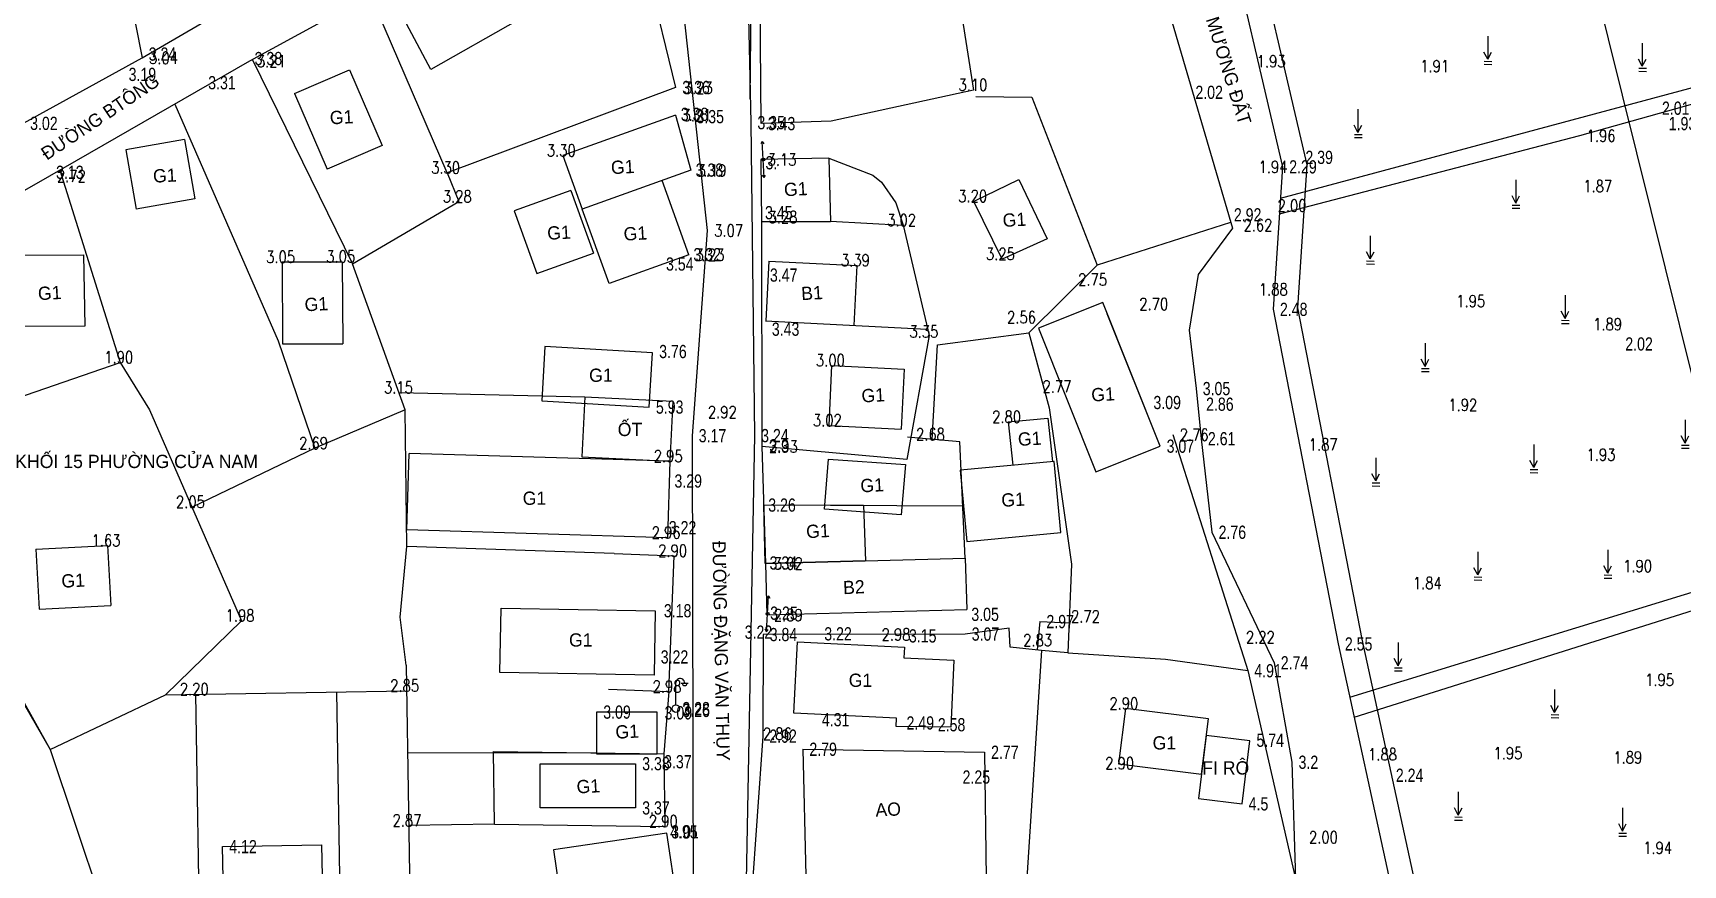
# Model space of a CAD drawing. Header units: metres. Extents: x 568068 to 569216, y 2065829 to 2066671.
# Drawn here: x 568208.6 to 568345.8, y 2066073.3 to 2066142.5 of the extents above; entities that cross this region are included whole.
import ezdxf

# ---------------------------------------------------------------- set-up
doc = ezdxf.new("R2010")
doc.units = ezdxf.units.M
doc.layers.add('neS', color=250, linetype='TUONG_XAY')
doc.styles.add('COS', font='vnsimli.shx', dxfattribs={"width": 0.8, "height": 1.1})
doc.styles.add('DIADANH1', font='VHAVAN.TTF', dxfattribs={"height": 2.3})
doc.linetypes.add('BOCAY', pattern='A,3,-3,3,-1.5,[133,ltypeshp.shx,S=0.8,R=0,X=-0.8,Y=0],-0.8,-0.8', length=12.1)
doc.linetypes.add('TAL_N_P', pattern='A,0.5,[130,ltypeshp.shx,S=0.25,R=0,X=0,Y=-0.25],1,[130,ltypeshp.shx,S=0.5,R=0,X=0,Y=-0.5],0.5', length=2)
doc.linetypes.add('TAL_N_T', pattern='A,0.5,[130,ltypeshp.shx,S=0.25,R=0,X=0,Y=0.25],1,[130,ltypeshp.shx,S=0.5,R=0,X=0,Y=0.5],0.5', length=2)
doc.linetypes.add('TUONG_XAY', pattern='A,0.1,[130,ltypeshp.shx,S=0.15,R=-90,X=0,Y=0.12],0.05,[130,ltypeshp.shx,S=0.15,R=-90,X=-0.05,Y=0.24],0.01,[130,ltypeshp.shx,S=0.12,R=0,X=0.09,Y=0.12],0.01,[130,ltypeshp.shx,S=0.12,R=0,X=-0.22,Y=0.12],2.4', length=2.57)
doc.linetypes.add('TUONGXAY', pattern='A,2,-0.8,[132,ltypeshp.shx,S=0.8,R=0,X=-0.8,Y=0],-0.8,8', length=11.6)

# ---------------------------------------------------------------- blocks, each defined once
blk = doc.blocks.new('A$C2DA45F5B')
at = {"layer": 'neS'}
for p, q in [((0.7, 1.4), (0.7, 5.5)), ((1.66, 5.38), (3, 5.38))]:
    blk.add_line(p, q, dxfattribs=at)
blk.add_circle((0.7, 0.7), 0.7, dxfattribs=at)
for centre, radius, start, end in [((1.52, 5.45), 0.817, 354.9719, 176.3637), ((2.33, 5.41), 0.472, 182.9934, 357.0066)]:
    blk.add_arc(centre, radius, start, end, dxfattribs=at)
blk = doc.blocks.new('QA1CD')
at = {"layer": 'neS', "linetype": 'Continuous'}
for p, q in [((-30, 0), (-26, 2.4)), ((-30, 0), (30, 0)), ((-30, 0), (-26, -2.4)), ((30, 0), (26, 2.4)), ((30, 0), (26, -2.4))]:
    blk.add_line(p, q, dxfattribs=at)
blk.add_circle((0, 0), 2.5, dxfattribs=at)
blk = doc.blocks.new('A$C4FFE7273')
at = {"layer": 'neS'}
for points in [[(0.7, 5.24), (0.7, 0.95)], [(0.7, 0.95), (0, 2.28)], [(0.04, 0.03), (1.47, 0)], [(0.05, 0.59), (1.46, 0.57)], [(0.7, 0.95), (1.41, 2.28)]]:
    blk.add_lwpolyline(points, dxfattribs=at)

msp = doc.modelspace()

# ---------------------------------------------------------------- linework, layer by layer
at = {"layer": 'neS', "linetype": 'TUONGXAY', "ltscale": 0.5}
for p, q in [((568302.7, 2066145.5), (568308.33, 2066126.27)), ((568308.17, 2066126.75), (568297.08, 2066123.2)), ((568303.36, 2066109.11), (568309.59, 2066089.47)), ((568309.59, 2066089.47), (568313.56, 2066072.15))]:
    msp.add_line(p, q, dxfattribs=at)
at = {"layer": 'neS'}
for p, q in [((568230.32, 2066137.47), (568234.91, 2066139.44)), ((568230.32, 2066137.47), (568234.91, 2066139.44)), ((568221.17, 2066133.65), (568216.29, 2066132.79)), ((568221.17, 2066133.65), (568216.29, 2066132.79)), ((568216.29, 2066132.79), (568217.15, 2066127.86)), ((568216.29, 2066132.79), (568217.15, 2066127.86)), ((568221.17, 2066133.65), (568222.03, 2066128.72)), ((568221.17, 2066133.65), (568222.03, 2066128.72)), ((568237.62, 2066133.14), (568233.03, 2066131.17)), ((568237.62, 2066133.14), (568233.03, 2066131.17)), ((568286.85, 2066128.51), (568290.57, 2066130.33)), ((568286.85, 2066128.51), (568290.57, 2066130.33)), ((568290.57, 2066130.33), (568292.91, 2066125.37)), ((568290.57, 2066130.33), (568292.91, 2066125.37)), ((568222.03, 2066128.72), (568217.15, 2066127.86)), ((568222.03, 2066128.72), (568217.15, 2066127.86)), ((568253.3, 2066129.41), (568248.59, 2066127.71)), ((568253.3, 2066129.41), (568248.59, 2066127.71)), ((568289.16, 2066123.7), (568286.82, 2066128.5)), ((568289.16, 2066123.7), (568286.82, 2066128.5)), ((568292.91, 2066125.37), (568289.16, 2066123.7)), ((568292.91, 2066125.37), (568289.16, 2066123.7)), ((568207.1, 2066124.02), (568212.78, 2066124.06)), ((568207.1, 2066124.02), (568212.78, 2066124.06)), ((568212.78, 2066124.06), (568212.9, 2066118.11)), ((568212.78, 2066124.06), (568212.9, 2066118.11)), ((568229.3, 2066123.46), (568234.3, 2066123.48)), ((568229.3, 2066123.46), (568234.3, 2066123.48)), ((568229.3, 2066123.46), (568229.34, 2066116.64)), ((568229.3, 2066123.46), (568229.34, 2066116.64)), ((568234.3, 2066123.48), (568234.34, 2066116.66)), ((568234.3, 2066123.48), (568234.34, 2066116.66)), ((568250.47, 2066122.49), (568255.18, 2066124.19)), ((568250.47, 2066122.49), (568255.18, 2066124.19)), ((568269.76, 2066123.53), (568269.51, 2066118.55)), ((568269.76, 2066123.53), (568269.51, 2066118.55)), ((568269.76, 2066123.53), (568277.08, 2066123.17)), ((568269.76, 2066123.53), (568277.08, 2066123.17)), ((568277.08, 2066123.17), (568276.83, 2066118.18)), ((568277.08, 2066123.17), (568276.83, 2066118.18)), ((568212.9, 2066118.11), (568207.2, 2066118.08)), ((568212.9, 2066118.11), (568207.2, 2066118.08)), ((568229.34, 2066116.64), (568234.34, 2066116.66)), ((568229.34, 2066116.64), (568234.34, 2066116.66)), ((568274.78, 2066109.86), (568275.02, 2066114.85)), ((568274.78, 2066109.86), (568275.02, 2066114.85)), ((568275.02, 2066114.85), (568281.02, 2066114.55)), ((568275.02, 2066114.85), (568281.02, 2066114.55)), ((568281.02, 2066114.55), (568280.78, 2066109.56)), ((568281.02, 2066114.55), (568280.78, 2066109.56)), ((568254.47, 2066112.23), (568254.22, 2066107.25)), ((568254.47, 2066112.23), (568254.22, 2066107.25)), ((568254.47, 2066112.23), (568261.79, 2066111.87)), ((568254.47, 2066112.23), (568261.79, 2066111.87)), ((568261.79, 2066111.87), (568261.54, 2066106.88)), ((568261.79, 2066111.87), (568261.54, 2066106.88)), ((568274.78, 2066109.86), (568280.78, 2066109.56)), ((568274.78, 2066109.86), (568280.78, 2066109.56)), ((568289.68, 2066110.15), (568290.05, 2066106.55)), ((568292.98, 2066110.46), (568293.37, 2066106.86)), ((568263.39, 2066109.01), (568263.48, 2066066.02)), ((568208.82, 2066099.57), (568214.78, 2066099.87)), ((568208.82, 2066099.57), (568214.78, 2066099.87)), ((568214.78, 2066099.87), (568215.04, 2066094.88)), ((568214.78, 2066099.87), (568215.04, 2066094.88)), ((568208.82, 2066099.57), (568209.08, 2066094.58)), ((568208.82, 2066099.57), (568209.08, 2066094.58)), ((568256.92, 2066099.22), (568261.91, 2066099.01)), ((568256.92, 2066099.22), (568261.91, 2066099.01)), ((568269.49, 2066098.39), (568286.1, 2066098.83)), ((568269.49, 2066098.39), (568286.1, 2066098.83)), ((568209.08, 2066094.58), (568215.04, 2066094.88)), ((568209.08, 2066094.58), (568215.04, 2066094.88)), ((568269.61, 2066094.11), (568286.23, 2066094.55)), ((568269.61, 2066094.11), (568286.23, 2066094.55)), ((568256.45, 2066087.92), (568261.45, 2066087.72)), ((568256.45, 2066087.92), (568261.45, 2066087.72))]:
    msp.add_line(p, q, dxfattribs=at)
at = {"layer": 'neS', "linetype": 'TAL_N_P'}
msp.add_line((568318.44, 2066085.61), (568455.51, 2066128.86), dxfattribs=at)
at = {"layer": 'neS', "linetype": 'TAL_N_P', "ltscale": 0.5}
for p in [(568206.2, 2066089.74), (568206.63, 2066088.78)]:
    msp.add_line(p, (568210.01, 2066082.92), dxfattribs=at)
at = {"layer": 'neS'}
for points in [[(568399.06, 2065901.31), (568353.81, 2066084.8), (568326.53, 2066194.59)], [(568268.23, 2066137.03), (568268.53, 2066166.03), (568269.44, 2066168.27)], [(568214.18, 2066157.95), (568217.65, 2066140.45)], [(568214.18, 2066157.95), (568217.65, 2066140.45)], [(568261.54, 2066154.71), (568264.65, 2066126.09)], [(568258.85, 2066151.13), (568259.77, 2066147.2), (568262.02, 2066137.97)], [(568246.09, 2066148.8), (568248.9, 2066143.58), (568241.66, 2066139.48), (568238.72, 2066144.99), (568246.09, 2066148.8)], [(568246.09, 2066148.8), (568248.9, 2066143.58), (568241.66, 2066139.48), (568238.72, 2066144.99), (568246.09, 2066148.8)], [(568234.91, 2066139.44), (568237.62, 2066133.14)], [(568234.91, 2066139.44), (568237.62, 2066133.14)], [(568230.32, 2066137.47), (568233.03, 2066131.17)], [(568230.32, 2066137.47), (568233.03, 2066131.17)], [(568262.01, 2066135.68), (568262.01, 2066135.68), (568252.65, 2066132.31)], [(568262.01, 2066135.68), (568262.01, 2066135.68), (568252.65, 2066132.31)], [(568262.01, 2066135.68), (568263.27, 2066131.09), (568254.26, 2066127.84)], [(568262.01, 2066135.68), (568263.27, 2066131.09), (568254.26, 2066127.84)], [(568252.65, 2066132.31), (568254.26, 2066127.84)], [(568252.65, 2066132.31), (568254.26, 2066127.84)], [(568274.77, 2066132.1), (568269.09, 2066131.99)], [(568274.77, 2066132.1), (568269.09, 2066131.99)], [(568269.09, 2066131.99), (568269.16, 2066126.81)], [(568269.09, 2066131.99), (568269.16, 2066126.81)], [(568274.77, 2066132.1), (568274.91, 2066126.81)], [(568274.77, 2066132.1), (568274.91, 2066126.81)], [(568243.03, 2066130.88), (568244, 2066128.48)], [(568243.03, 2066130.88), (568244, 2066128.48)], [(568263.11, 2066124.06), (568260.89, 2066130.23)], [(568263.11, 2066124.06), (568260.89, 2066130.23)], [(568253.3, 2066129.41), (568255.18, 2066124.19)], [(568253.3, 2066129.41), (568255.18, 2066124.19)], [(568248.59, 2066127.71), (568250.47, 2066122.49)], [(568248.59, 2066127.71), (568250.47, 2066122.49)], [(568256.48, 2066121.68), (568254.26, 2066127.84)], [(568256.48, 2066121.68), (568254.26, 2066127.84)], [(568264.65, 2066126.09), (568263.39, 2066109.01)], [(568269.15, 2066126.81), (568269.15, 2066126.81), (568269.2, 2066108.12), (568269.2, 2066108.12)], [(568269.15, 2066126.81), (568269.15, 2066126.81), (568269.2, 2066108.12), (568269.2, 2066108.12)], [(568274.91, 2066126.81), (568269.16, 2066126.81)], [(568274.91, 2066126.81), (568269.16, 2066126.81)], [(568274.91, 2066126.84), (568280.94, 2066126.51)], [(568274.91, 2066126.84), (568280.94, 2066126.51)], [(568263.11, 2066124.06), (568256.48, 2066121.68)], [(568263.11, 2066124.06), (568256.48, 2066121.68)], [(568283.34, 2066108.7), (568283.79, 2066116.57), (568291.4, 2066117.57), (568297.08, 2066123.2)], [(568269.48, 2066118.55), (568282.91, 2066117.87)], [(568269.48, 2066118.55), (568282.91, 2066117.87)], [(568289.68, 2066110.15), (568292.98, 2066110.46)], [(568289.68, 2066110.15), (568292.98, 2066110.46)], [(568269.2, 2066108.12), (568269.49, 2066098.39)], [(568269.2, 2066108.12), (568269.49, 2066098.39)], [(568286.1, 2066098.83), (568286.1, 2066098.83), (568285.64, 2066108.49), (568281.31, 2066108.88)], [(568286.1, 2066098.83), (568286.1, 2066098.83), (568285.64, 2066108.49), (568281.31, 2066108.88)], [(568239.66, 2066101.17), (568239.85, 2066107.54)], [(568239.66, 2066101.17), (568239.85, 2066107.54)], [(568261.54, 2066106.88), (568239.85, 2066107.54)], [(568261.54, 2066106.88), (568239.85, 2066107.54)], [(568254.22, 2066107.25), (568261.54, 2066106.88)], [(568254.22, 2066107.25), (568261.54, 2066106.88)], [(568261.54, 2066106.88), (568261.35, 2066100.52)], [(568261.54, 2066106.88), (568261.35, 2066100.52)], [(568274.4, 2066102.91), (568274.74, 2066107.07), (568281.12, 2066106.61), (568280.78, 2066102.44), (568274.4, 2066102.91)], [(568274.4, 2066102.91), (568274.74, 2066107.07), (568281.12, 2066106.61), (568280.78, 2066102.44), (568274.4, 2066102.91)], [(568261.35, 2066100.52), (568239.66, 2066101.17)], [(568261.35, 2066100.52), (568239.66, 2066101.17)], [(568261.45, 2066087.72), (568261.91, 2066099.01)], [(568261.45, 2066087.72), (568261.91, 2066099.01)], [(568286.1, 2066098.83), (568286.23, 2066094.55)], [(568286.1, 2066098.83), (568286.23, 2066094.55)], [(568269.49, 2066098.39), (568269.6, 2066094.11)], [(568269.49, 2066098.39), (568269.6, 2066094.11)], [(568210.01, 2066082.92), (568210.01, 2066082.92), (568219.61, 2066087.46), (568225.93, 2066093.62)], [(568210.01, 2066082.92), (568210.01, 2066082.92), (568219.61, 2066087.46), (568225.93, 2066093.62)], [(568292.3, 2066093.55), (568292.08, 2066091.19)], [(568292.3, 2066093.55), (568294.74, 2066093.44)], [(568271.84, 2066085.94), (568272.14, 2066091.87), (568281.05, 2066091.41), (568281, 2066090.53), (568285.16, 2066090.33), (568284.9, 2066084.78), (568280.35, 2066084.81), (568280.39, 2066085.51), (568271.84, 2066085.94)], [(568294.63, 2066090.94), (568292.44, 2066091.15)], [(568239.6, 2066089.91), (568239.99, 2066065.63)], [(568239.6, 2066089.91), (568239.99, 2066065.63)], [(568219.61, 2066087.46), (568239.63, 2066087.79)], [(568222.49, 2066065.34), (568222.13, 2066087.51)], [(568246.87, 2066082.73), (568261.04, 2066082.55)], [(568246.96, 2066076.69), (568246.87, 2066082.73)], [(568246.87, 2066082.73), (568261.04, 2066082.55)], [(568246.96, 2066076.69), (568246.87, 2066082.73)], [(568261.04, 2066082.55), (568261.12, 2066076.51)], [(568261.04, 2066082.55), (568261.12, 2066076.51)], [(568246.96, 2066076.69), (568261.12, 2066076.51)], [(568246.96, 2066076.69), (568261.12, 2066076.51)]]:
    msp.add_lwpolyline(points, dxfattribs=at)
at = {"layer": 'neS', "linetype": 'TUONGXAY', "ltscale": 0.5}
for points in [[(568207.79, 2066135), (568217.65, 2066140.45), (568228.66, 2066146.86), (568242.09, 2066154.33), (568248.71, 2066158.17), (568238.78, 2066187.65)], [(568279.99, 2066169.41), (568282.72, 2066162.7), (568284.35, 2066153.27), (568286.79, 2066137.75), (568274.96, 2066135.16), (568269.13, 2066134.98), (568268.88, 2066164.98)], [(568168.71, 2066108.92), (568186.77, 2066117.6), (568194.53, 2066121.8), (568209.99, 2066130.62), (568226.62, 2066140.18), (568236.65, 2066145.69), (568246.04, 2066150.79), (568253.79, 2066155.02)], [(568168.71, 2066108.92), (568186.77, 2066117.6), (568194.53, 2066121.8), (568209.99, 2066130.62), (568226.62, 2066140.18), (568236.65, 2066145.69), (568246.04, 2066150.79), (568253.79, 2066155.02)], [(568262.02, 2066137.97), (568243.03, 2066130.88), (568236.65, 2066145.69)], [(568226.82, 2066140.28), (568235.16, 2066123.3), (568244, 2066128.48)], [(568226.82, 2066140.28), (568235.16, 2066123.3), (568244, 2066128.48)], [(568286.98, 2066137.22), (568291.63, 2066137.18), (568297.08, 2066123.2)], [(568220.38, 2066136.59), (568228.97, 2066116.89)], [(568220.38, 2066136.59), (568228.97, 2066116.89)], [(568274.77, 2066132.1), (568274.77, 2066132.1), (568278.43, 2066130.68), (568279.13, 2066130.1), (568280.32, 2066128.38), (568280.94, 2066126.51), (568283.09, 2066117.34), (568281.25, 2066107.03), (568269.2, 2066108.12)], [(568210.81, 2066131.1), (568215.84, 2066115.1), (568218.26, 2066111.17), (568225.93, 2066093.62)], [(568210.81, 2066131.1), (568215.84, 2066115.1), (568218.26, 2066111.17), (568225.93, 2066093.62)], [(568256.92, 2066099.22), (568239.67, 2066099.8), (568239.54, 2066111.16), (568235.16, 2066123.3)], [(568256.92, 2066099.22), (568239.67, 2066099.8), (568239.54, 2066111.16), (568235.16, 2066123.3)], [(568228.97, 2066116.89), (568232.02, 2066107.96)], [(568228.97, 2066116.89), (568232.02, 2066107.96)], [(568291.4, 2066117.57), (568293.08, 2066111.32), (568294.95, 2066098.33), (568294.63, 2066090.94), (568302.76, 2066090.41), (568309.59, 2066089.47)], [(568200.21, 2066109.72), (568215.84, 2066115.1)], [(568200.21, 2066109.72), (568215.84, 2066115.1)], [(568239.03, 2066112.6), (568254.48, 2066112.25)], [(568239.03, 2066112.6), (568254.48, 2066112.25)], [(568239.54, 2066111.16), (568232.02, 2066107.96), (568221.81, 2066103.07), (568221.81, 2066103.07), (568221.81, 2066103.07)], [(568239.54, 2066111.16), (568232.02, 2066107.96), (568221.81, 2066103.07), (568221.81, 2066103.07), (568221.81, 2066103.07)], [(568269.34, 2066103.26), (568285.95, 2066103.18)], [(568239.6, 2066089.91), (568239.6, 2066089.91), (568239.1, 2066093.92), (568239.67, 2066099.8)], [(568239.6, 2066089.91), (568239.6, 2066089.91), (568239.1, 2066093.92), (568239.67, 2066099.8)], [(568292.44, 2066091.15), (568289.84, 2066091.41), (568289.76, 2066093), (568286.09, 2066092.51), (568269.29, 2066092.47), (568269.29, 2066092.47), (568269.26, 2066084.02)], [(568292.44, 2066091.15), (568291.19, 2066071.78)], [(568219.61, 2066087.46), (568239.63, 2066087.79)], [(568222.49, 2066065.34), (568222.13, 2066087.51)], [(568234.21, 2066065.54), (568233.85, 2066087.7)], [(568261.45, 2066087.72), (568261.45, 2066087.72), (568261.04, 2066082.55)], [(568261.45, 2066087.72), (568261.45, 2066087.72), (568261.04, 2066082.55)], [(568255.45, 2066082.62), (568239.72, 2066082.61)], [(568246.96, 2066076.69), (568239.81, 2066076.58)]]:
    msp.add_lwpolyline(points, dxfattribs=at)
at = {"layer": 'neS', "linetype": 'Continuous'}
for points in [[(568269.44, 2066168.27), (568268.53, 2066166.03), (568267.83, 2066155.02), (568268.27, 2066135.05), (568268.58, 2066109.02), (568267.8, 2066067.59), (568267.95, 2066048.64), (568267.95, 2066048.64)], [(568302.3, 2066108.14), (568297.91, 2066119.14)]]:
    msp.add_lwpolyline(points, dxfattribs=at)
at = {"layer": 'neS', "linetype": 'TAL_N_T'}
for points in [[(568312.32, 2066128.76), (568357.12, 2066140.81), (568417.54, 2066157.88), (568448.06, 2066164.39), (568456.8, 2066167.45)], [(568311.19, 2066163.88), (568308.33, 2066160.53), (568309.33, 2066153.74), (568314.51, 2066131.54), (568313.73, 2066119.65), (568319.08, 2066092.09), (568323.56, 2066071.44), (568324.55, 2066053.31), (568323.27, 2066043.76), (568329.13, 2066035.73), (568332.13, 2066034.78), (568349.04, 2066036.62), (568354.78, 2066034.63), (568355.23, 2066032.61)], [(568318.08, 2066087.27), (568455.5, 2066129.44)], [(568308.33, 2066126.27), (568305.46, 2066122.43), (568304.72, 2066117.8), (568305.3, 2066112.93), (568305.73, 2066108.76), (568306.62, 2066100.99), (568311.79, 2066090.12), (568313.27, 2066081.85)], [(568313.27, 2066081.85), (568313.56, 2066072.15)]]:
    msp.add_lwpolyline(points, dxfattribs=at)
at = {"layer": 'neS', "linetype": 'TAL_N_P'}
for points in [[(568312.24, 2066127.47), (568337.2, 2066133.97), (568412.08, 2066154.99), (568460.26, 2066166.6)], [(568309.66, 2066165.18), (568306.22, 2066161.13), (568307.36, 2066153.37), (568312.49, 2066131.38), (568311.72, 2066119.52), (568317.12, 2066091.69), (568321.57, 2066071.17), (568322.54, 2066053.39), (568321.18, 2066043.23), (568327.9, 2066034.03), (568331.92, 2066032.75), (568348.81, 2066034.59), (568353.07, 2066033.11), (568357.5, 2066012.89), (568356.08, 2066002.23), (568352.19, 2065977.97)], [(568210.01, 2066082.92), (568216.29, 2066064.12), (568215.55, 2066044.49), (568209.24, 2066030.18), (568196.25, 2066030.03)]]:
    msp.add_lwpolyline(points, dxfattribs=at)
at = {"layer": 'neS'}
for points in [[(568302.3, 2066108.14), (568297.54, 2066120.08), (568292.19, 2066117.95), (568296.95, 2066106.01)], [(568259.83, 2066111.39), (568260.09, 2066115.9), (568251.15, 2066116.42), (568250.89, 2066111.91)], [(568286.23, 2066100.22), (568294.05, 2066100.96), (568293.49, 2066106.87), (568285.67, 2066106.14)], [(568269.34, 2066103.26), (568277.65, 2066103.22), (568277.8, 2066098.61), (568269.47, 2066098.39)], [(568247.5, 2066094.66), (568260.33, 2066094.45), (568260.24, 2066089.1), (568247.41, 2066089.31)], [(568299.42, 2066086.31), (568298.85, 2066081.73), (568305.75, 2066080.87), (568306.32, 2066085.46)], [(568260.49, 2066082.56), (568260.49, 2066086.02), (568255.45, 2066086.02), (568255.45, 2066082.56)], [(568309.12, 2066078.39), (568309.77, 2066083.63), (568306.15, 2066084.08), (568305.5, 2066078.84)], [(568258.69, 2066081.73), (568258.69, 2066078.05), (568250.75, 2066078.06), (568250.75, 2066081.73)], [(568262.14, 2066070.24), (568261.3, 2066075.95), (568251.86, 2066074.56), (568252.7, 2066068.85)], [(568232.67, 2066069.74), (568224.45, 2066069.58), (568224.35, 2066074.83), (568232.57, 2066074.99)]]:
    msp.add_lwpolyline(points, close=True, dxfattribs=at)
at = {"layer": 'neS', "linetype": 'BOCAY', "ltscale": 0.5}
msp.add_lwpolyline([(568269.26, 2066084.02), (568269.26, 2066084.02), (568268.34, 2066070.71)], dxfattribs=at)
at = {"layer": 'neS', "linetype": 'TAL_N_P', "ltscale": 0.5}
msp.add_lwpolyline([(568272.59, 2066082.93), (568287.7, 2066082.68), (568287.83, 2066072.2)], dxfattribs=at)
at = {"layer": 'neS', "linetype": 'TAL_N_T', "ltscale": 0.5}
msp.add_lwpolyline([(568272.59, 2066082.93), (568272.85, 2066072.4), (568287.83, 2066072.2)], dxfattribs=at)

# ---------------------------------------------------------------- block references
at = {"layer": 'neS', "linetype": 'Continuous', "xscale": 0.4499999999534339, "yscale": 0.4499999999534339, "zscale": 0.45}
for name, p in [('A$C4FFE7273', (568329.24, 2066139.89)), ('A$C4FFE7273', (568342.09, 2066139.31)), ('A$C4FFE7273', (568318.44, 2066133.8)), ('A$C4FFE7273', (568331.57, 2066127.93)), ('A$C4FFE7273', (568319.46, 2066123.28)), ('A$C4FFE7273', (568335.67, 2066118.34)), ('A$C4FFE7273', (568324.02, 2066114.34)), ('A$C4FFE7273', (568345.64, 2066107.96)), ('A$C4FFE7273', (568333.06, 2066105.93)), ('A$C4FFE7273', (568319.92, 2066104.82)), ('A$C4FFE7273', (568328.4, 2066097)), ('A$C4FFE7273', (568339.21, 2066097.16)), ('A$C4FFE7273', (568321.78, 2066089.44)), ('A$C2DA45F5B', (568261.72, 2066086)), ('A$C4FFE7273', (568334.8, 2066085.55)), ('A$C4FFE7273', (568326.78, 2066077.03)), ('A$C4FFE7273', (568340.44, 2066075.69))]:
    msp.add_blockref(name, p, dxfattribs=at)
at = {"layer": 'neS', "color": 7, "linetype": 'Continuous', "yscale": 0.04999682731853133}
for p, xscale, rotation in [((568269.3, 2066131.98), 0.04999682730299367, 92.98557134652725), ((568269.3, 2066131.98), 0.04999682730299367, 92.98557134652725), ((568269.3, 2066131.98), 0.04999682730299367, 92.98557134652725), ((568269.66, 2066094.2), 0.04999682736498843, 86.98467840024139), ((568269.66, 2066094.2), 0.04999682736498843, 86.98467840024139), ((568269.66, 2066094.2), 0.04999682736498843, 86.98467840024139)]:
    msp.add_blockref('QA1CD', p, dxfattribs=dict(at, xscale=xscale, rotation=rotation))

# ---------------------------------------------------------------- texts
at = {"layer": 'neS', "style": 'DIADANH1'}
for s, rotation, p in [('m\xad¬ng ®Êt', 287.3158, (568306.1, 2066143.65)), ('®\xadêng bt«ng', 33.8635, (568209.73, 2066131.88)), ('®\xadêng bt«ng', 33.8635, (568209.73, 2066131.88)), ('g1', 3.0486, (568233.29, 2066134.9)), ('g1', 3.0486, (568233.29, 2066134.9)), ('g1', 3.0486, (568256.67, 2066130.76)), ('g1', 3.0486, (568256.67, 2066130.76)), ('g1', 3.0486, (568218.59, 2066130.05)), ('g1', 3.0486, (568218.59, 2066130.05)), ('g1', 3.0486, (568271.06, 2066128.92)), ('g1', 3.0486, (568271.06, 2066128.92)), ('g1', 3.0486, (568289.24, 2066126.37)), ('g1', 3.0486, (568289.24, 2066126.37)), ('g1', 3.0486, (568251.37, 2066125.3)), ('g1', 3.0486, (568251.37, 2066125.3)), ('g1', 3.0486, (568257.72, 2066125.23)), ('g1', 3.0486, (568257.72, 2066125.23)), ('g1', 3.0486, (568209.02, 2066120.28)), ('g1', 3.0486, (568209.02, 2066120.28)), ('g1', 3.0486, (568231.19, 2066119.35)), ('g1', 3.0486, (568231.19, 2066119.35)), ('b1', 3.0486, (568272.49, 2066120.28)), ('b1', 3.0486, (568272.49, 2066120.28)), ('g1', 3.0486, (568277.5, 2066111.77)), ('g1', 3.0486, (568277.5, 2066111.77)), ('g1', 3.0486, (568296.61, 2066111.85)), ('g1', 3.0486, (568290.51, 2066108.16)), ('g1', 3.0486, (568290.51, 2066108.16)), ('g1', 3.0486, (568277.41, 2066104.29)), ('g1', 3.0486, (568277.41, 2066104.29)), ('g1', 3.0486, (568289.13, 2066103.09)), ('g1', 3.0486, (568272.9, 2066100.48)), ('®\xadêng ®Æng v¨n thôy', 271.1064, (568265.08, 2066100.25)), ('g1', 3.0486, (568210.97, 2066096.36)), ('g1', 3.0486, (568210.97, 2066096.36)), ('b2', 3.0486, (568275.97, 2066095.82)), ('b2', 3.0486, (568275.97, 2066095.82)), ('g1', 3.0486, (568257.04, 2066083.8)), ('g1', 3.0486, (568253.81, 2066079.25)), ('ao', 3.0486, (568278.66, 2066077.32))]:
    msp.add_text(s, height=1.1, rotation=rotation, dxfattribs=at).set_placement(p)
at = {"layer": 'neS', "width": 0.8}
for s, p in [('3.24', (568218.2, 2066140.2)), ('3.38', (568227.01, 2066139.83)), ('3.19', (568216.53, 2066138.51)), ('3.31', (568223.15, 2066137.82)), ('3.36', (568262.57, 2066137.42)), ('2.02', (568305.24, 2066137.02)), ('2.01', (568344.04, 2066135.7)), ('3.02', (568208.34, 2066134.44)), ('3.38', (568262.45, 2066135.19)), ('3.35', (568263.75, 2066135)), ('3.35', (568268.82, 2066134.5)), ('3.43', (568269.68, 2066134.42)), ('1.93', (568344.6, 2066134.42)), ('2.39', (568314.39, 2066131.61)), ('3.13', (568210.5, 2066130.37)), ('3.38', (568263.68, 2066130.55)), ('3.', (568269.49, 2066131.16)), ('2.29', (568313.04, 2066130.82)), ('3.45', (568269.45, 2066127.01)), ('2.92', (568308.44, 2066126.83)), ('3.32', (568263.5, 2066123.52)), ('3.54', (568261.22, 2066122.74)), ('3.47', (568269.86, 2066121.82)), ('2.48', (568312.27, 2066118.97)), ('3.43', (568270.02, 2066117.32)), ('3.76', (568260.65, 2066115.46)), ('2.02', (568340.99, 2066116.09)), ('3.05', (568305.85, 2066112.38)), ('3.09', (568301.75, 2066111.22)), ('2.86', (568306.13, 2066111.08)), ('5.93', (568260.38, 2066110.84)), ('3.17', (568263.94, 2066108.46)), ('3.24', (568269.13, 2066108.47)), ('3.3', (568269.81, 2066107.62)), ('3.07', (568302.85, 2066107.59)), ('2.61', (568306.28, 2066108.21)), ('3.29', (568261.92, 2066104.69)), ('3.26', (568269.72, 2066102.69)), ('3.22', (568261.45, 2066100.81)), ('2.76', (568307.17, 2066100.43)), ('3.34', (568269.83, 2066097.87)), ('3.18', (568261.04, 2066093.9)), ('3.25', (568269.88, 2066093.7)), ('3.05', (568286.61, 2066093.6)), ('3.22', (568267.76, 2066092.12)), ('3.22', (568267.76, 2066092.12)), ('3.84', (568269.84, 2066091.92)), ('3.22', (568274.38, 2066091.98)), ('3.15', (568281.42, 2066091.81)), ('3.07', (568286.64, 2066091.96)), ('2.97', (568292.85, 2066093)), ('2.55', (568317.67, 2066091.14)), ('3.22', (568260.78, 2066090.06)), ('2.74', (568312.34, 2066089.57)), ('4.91', (568310.14, 2066088.91)), ('3.09', (568256, 2066085.47)), ('3.09', (568261.1, 2066085.41)), ('3.26', (568262.58, 2066085.61)), ('3.28', (568262.58, 2066085.76)), ('4.31', (568274.18, 2066084.84)), ('2.49', (568281.22, 2066084.57)), ('2.58', (568283.82, 2066084.42)), ('2.92', (568269.81, 2066083.47)), ('2.79', (568273.14, 2066082.38)), ('5.74', (568310.32, 2066083.13)), ('3.38', (568259.24, 2066081.18)), ('3.37', (568261.06, 2066081.34)), ('2.77', (568288.25, 2066082.13)), ('3.2', (568313.82, 2066081.3)), ('2.25', (568285.88, 2066080.07)), ('2.24', (568321.91, 2066080.22)), ('3.37', (568259.24, 2066077.5)), ('4.5', (568309.67, 2066077.84)), ('4.95', (568261.56, 2066075.51)), ('3.01', (568261.65, 2066075.51)), ('4.12', (568224.9, 2066074.28))]:
    msp.add_text(s, height=1.1, dxfattribs=at).set_placement(p)
at = {"layer": 'neS', "linetype": 'Continuous', "style": 'COS', "width": 0.8}
for s, p in [('3.04', (568218.23, 2066139.93)), ('3.21', (568227.2, 2066139.66)), ('1.93', (568310.34, 2066139.65)), ('1.91', (568323.94, 2066139.25)), ('3.23', (568262.7, 2066137.44)), ('3.10', (568285.54, 2066137.69)), ('3.21', (568262.59, 2066135.16)), ('1.96', (568337.78, 2066133.45)), ('3.30', (568251.31, 2066132.24)), ('3.30', (568241.69, 2066130.81)), ('3.19', (568263.85, 2066130.57)), ('3.13', (568269.67, 2066131.47)), ('1.94', (568310.5, 2066130.86)), ('2.72', (568210.57, 2066130.1)), ('1.87', (568337.5, 2066129.26)), ('3.28', (568242.66, 2066128.41)), ('3.20', (568285.52, 2066128.44)), ('2.00', (568312.08, 2066127.65)), ('3.28', (568269.75, 2066126.69)), ('3.02', (568279.61, 2066126.44)), ('3.07', (568265.23, 2066125.57)), ('2.62', (568309.24, 2066126.02)), ('3.23', (568263.68, 2066123.54)), ('3.25', (568287.83, 2066123.63)), ('3.05', (568227.97, 2066123.38)), ('3.05', (568232.97, 2066123.41)), ('3.39', (568275.77, 2066123.1)), ('2.75', (568295.49, 2066121.49)), ('2.70', (568300.58, 2066119.46)), ('1.88', (568310.52, 2066120.68)), ('1.95', (568326.94, 2066119.71)), ('2.56', (568289.58, 2066118.36)), ('3.35', (568281.46, 2066117.17)), ('1.89', (568338.32, 2066117.78)), ('1.90', (568214.51, 2066115.03)), ('3.00', (568273.69, 2066114.78)), ('3.15', (568237.77, 2066112.53)), ('2.77', (568292.53, 2066112.6)), ('2.92', (568264.7, 2066110.47)), ('3.02', (568273.44, 2066109.79)), ('2.80', (568288.34, 2066110.08)), ('1.92', (568326.28, 2066111.07)), ('2.68', (568282.01, 2066108.63)), ('2.76', (568303.94, 2066108.59)), ('2.69', (568230.71, 2066107.89)), ('2.93', (568269.78, 2066107.6)), ('1.87', (568314.67, 2066107.77)), ('2.95', (568260.2, 2066106.81)), ('1.93', (568337.77, 2066106.93)), ('2.05', (568220.47, 2066103)), ('2.96', (568260.03, 2066100.45)), ('1.63', (568213.45, 2066099.8)), ('2.90', (568260.57, 2066098.94)), ('3.02', (568270.19, 2066097.88)), ('1.90', (568340.81, 2066097.67)), ('1.84', (568323.33, 2066096.25)), ('1.98', (568224.6, 2066093.55)), ('2.89', (568270.19, 2066093.59)), ('2.72', (568294.9, 2066093.48)), ('2.98', (568279.15, 2066091.97)), ('2.83', (568290.92, 2066091.5)), ('2.22', (568309.45, 2066091.74)), ('1.95', (568342.64, 2066088.2)), ('2.20', (568220.79, 2066087.43)), ('2.85', (568238.29, 2066087.72)), ('2.98', (568260.11, 2066087.65)), ('2.90', (568298.09, 2066086.24)), ('2.86', (568269.28, 2066083.71)), ('2.90', (568297.74, 2066081.26)), ('1.88', (568319.6, 2066082.01)), ('1.95', (568330.03, 2066082.1)), ('1.89', (568340, 2066081.75)), ('2.87', (568238.48, 2066076.51)), ('2.90', (568259.79, 2066076.44)), ('2.00', (568314.69, 2066075.11)), ('1.94', (568342.48, 2066074.23))]:
    msp.add_text(s, height=1, dxfattribs=at).set_placement(p)
at = {"layer": 'neS', "style": 'DIADANH1'}
for s, p in [('g1', (568254.82, 2066113.49)), ('èt', (568257.2, 2066108.98)), ('khèi 15 ph\xadêng cöa nam', (568207.09, 2066106.32)), ('g1', (568249.3, 2066103.26)), ('g1', (568253.15, 2066091.47)), ('g1', (568276.41, 2066088.12)), ('g1', (568301.68, 2066082.91)), ('fi r«', (568305.8, 2066080.83))]:
    msp.add_text(s, height=1.1, dxfattribs=at).set_placement(p)

doc.saveas('drawing.dxf')
